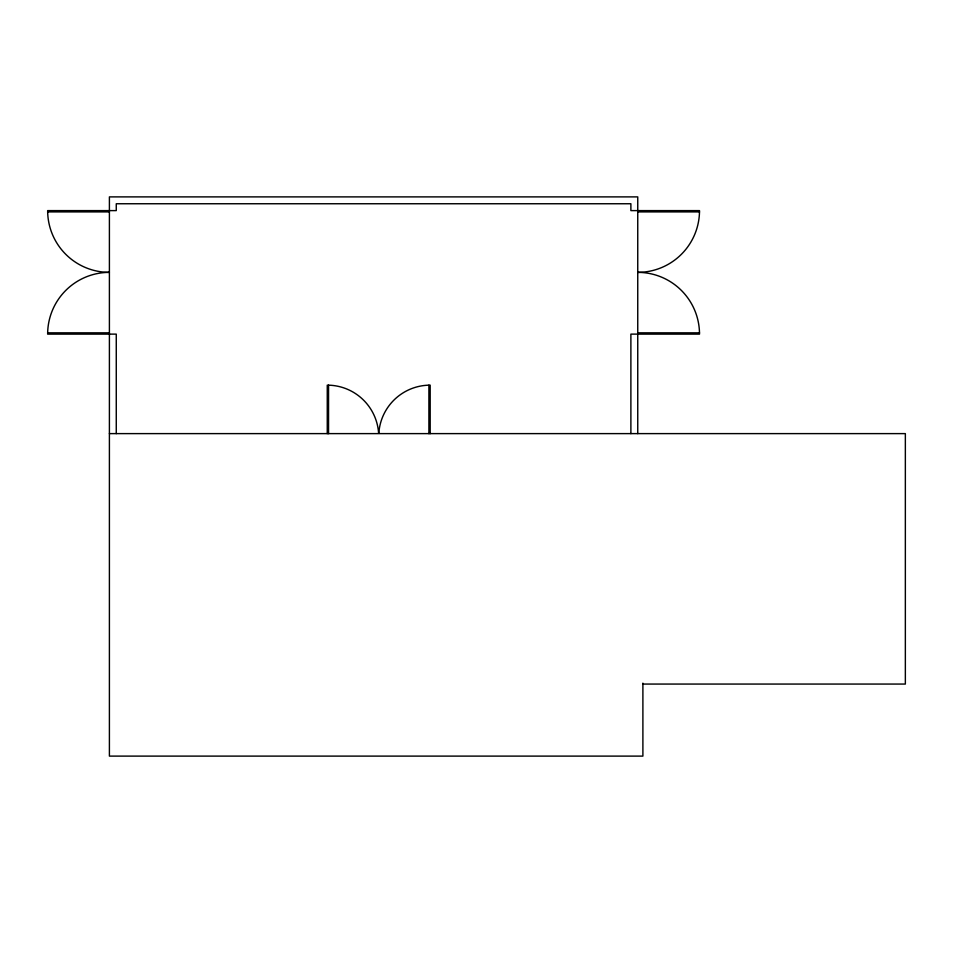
<?xml version="1.0" encoding="UTF-8"?>
<svg xmlns="http://www.w3.org/2000/svg" width="953" height="953" viewBox="0 0 953 953"><rect width="100%" height="100%" fill="white"/><g stroke="black" fill="none" stroke-linecap="round" stroke-linejoin="round"><path stroke-width="1.43" d="M47.65 211.9L109.404 211.9M637.748 211.9L699.502 211.9M47.65 332.835L109.404 332.835M637.748 332.835L699.502 332.835M109.404 433.615L905.35 433.615L905.35 684.063L642.894 684.063M642.894 683.146L642.894 756.11L109.404 756.11L109.404 196.89L637.748 196.89L637.748 433.615M630.886 433.615L630.886 334.122L699.502 334.122A61.754 61.754 0 0 0 637.748 272.367A61.754 61.754 0 0 0 699.502 210.613L630.886 210.613L630.886 203.751L116.266 203.751L116.266 210.613L47.65 210.613A61.754 61.754 0 0 0 109.404 272.367A61.754 61.754 0 0 0 47.65 334.122L116.266 334.122L116.266 433.615M430.184 433.675L430.184 385.155A51.462 51.462 0 0 0 378.865 432.769M428.898 385.155L428.898 433.675M328.547 385.155L328.547 433.675M327.26 433.675L327.26 385.155A51.462 51.462 0 0 1 378.579 432.769"/></g></svg>
